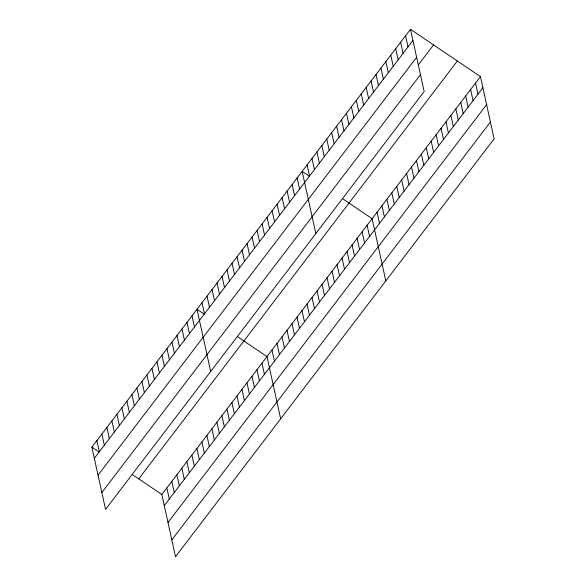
<?xml version="1.0" encoding="UTF-8"?>
<svg xmlns="http://www.w3.org/2000/svg" width="586" height="586" viewBox="0 0 586 586"><rect width="100%" height="100%" fill="white"/><g stroke="black" fill="none" stroke-linecap="round" stroke-linejoin="round"><path stroke-width="0.88" d="M410.478 29.3L424.161 91.519L105.553 509.388L91.87 447.169L410.478 29.3L480.447 76.612L494.13 138.831L175.522 556.7L161.839 494.481L132.802 474.85M94.324 458.311L412.932 40.441M98.03 475.165L416.639 57.296M418.8 64.284L433.567 44.91M101.847 492.533L420.455 74.664M138.75 478.872L457.358 61.003M161.839 494.481L480.447 76.612M164.292 505.623L482.901 87.754M167.999 522.478L486.607 104.608M171.815 539.845L490.423 121.976M309.371 176.254L302.156 171.376L315.832 233.594M343.088 199.05L372.125 218.688L385.8 280.906M204.228 314.155L197.013 309.276L210.689 371.495M237.945 336.95L266.982 356.581L280.657 418.8M91.87 447.169L99.085 452.048M475.524 83.073L477.978 94.214M470.602 89.526L473.048 100.667M465.68 95.987L468.126 107.128M460.75 102.447L463.204 113.589M455.827 108.901L458.281 120.042M450.905 115.361L453.352 126.503M445.983 121.815L448.429 132.956M441.06 128.275L443.507 139.417M436.13 134.736L438.584 145.877M431.208 141.189L433.662 152.331M405.556 35.761L408.002 46.902M426.286 147.65L428.732 158.791M400.634 42.214L403.08 53.355M421.363 154.111L423.81 165.252M395.711 48.675L398.158 59.816M416.441 160.564L418.887 171.705M390.781 55.135L393.235 66.277M411.511 167.025L413.965 178.166M385.859 61.589L388.313 72.73M406.589 173.485L409.043 184.627M380.937 68.049L383.383 79.191M401.666 179.939L404.113 191.08M376.014 74.503L378.461 85.644M396.744 186.399L399.191 197.541M371.092 80.963L373.538 92.105M391.822 192.853L394.268 203.994M366.162 87.424L368.616 98.565M386.892 199.313L389.346 210.455M361.24 93.877L363.694 105.019M381.969 205.774L384.423 216.915M356.317 100.338L358.764 111.479M377.047 212.227L379.494 223.369M351.395 106.799L353.841 117.94M346.465 113.252L348.919 124.393M367.114 225.251L369.568 236.392M341.543 119.712L343.997 130.854M362.111 231.822L364.558 242.963M336.62 126.173L339.067 137.314M357.101 238.385L359.555 249.526M331.698 132.626L334.145 143.768M352.098 244.955L354.545 256.097M326.776 139.087L329.222 150.228M347.088 251.519L349.542 262.66M321.846 145.54L324.3 156.682M342.085 258.089L344.531 269.23M316.923 152.001L319.377 163.142M337.075 264.652L339.528 275.794M312.001 158.462L314.448 169.603M332.072 271.223L334.518 282.364M307.079 164.915L309.525 176.056M327.061 277.786L329.508 288.927M322.058 284.356L324.505 295.498M297.146 177.939L299.593 189.08M317.048 290.92L319.495 302.061M292.143 184.509L294.59 195.651M312.045 297.483L314.492 308.624M287.133 191.073L289.579 202.214M307.035 304.053L309.481 315.195M282.13 197.643L284.576 208.784M302.032 310.617L304.478 321.758M277.119 204.206L279.566 215.348M297.021 317.187L299.468 328.328M272.109 210.777L274.563 221.918M292.018 323.75L294.465 334.892M267.106 217.34L269.553 228.481M287.008 330.321L289.455 341.462M262.096 223.911L264.55 235.052M281.998 336.884L284.452 348.025M257.093 230.474L259.539 241.615M276.995 343.455L279.441 354.596M252.083 237.044L254.536 248.186M271.985 350.018L274.438 361.159M247.08 243.608L249.526 254.749M242.069 250.171L244.523 261.312M261.971 363.152L264.425 374.293M237.066 256.741L239.513 267.883M256.968 369.715L259.415 380.856M232.056 263.304L234.51 274.446M251.958 376.285L254.412 387.427M227.053 269.875L229.5 281.016M246.955 382.848L249.402 393.99M222.043 276.438L224.497 287.58M241.945 389.419L244.399 400.56M217.04 283.009L219.486 294.15M236.942 395.982L239.388 407.123M212.029 289.572L214.483 300.713M231.931 402.553L234.385 413.694M207.026 296.142L209.473 307.284M226.929 409.116L229.375 420.257M202.016 302.706L204.47 313.847M221.918 415.686L224.372 426.828M216.915 422.25L219.362 433.391M192.003 315.839L194.457 326.981M211.905 428.813L214.359 439.961M187 322.403L189.446 333.544M206.902 435.383L209.349 446.525M181.99 328.973L184.444 340.114M201.892 441.947L204.346 453.088M176.987 335.536L179.433 346.678M196.889 448.517L199.335 459.658M171.976 342.107L174.43 353.248M191.878 455.08L194.332 466.222M166.973 348.67L169.42 359.811M186.875 461.651L189.322 472.792M161.963 355.241L164.417 366.382M181.865 468.214L184.319 479.355M156.96 361.804L159.407 372.945M176.862 474.785L179.309 485.926M151.95 368.374L154.404 379.516M171.852 481.348L174.306 492.489M146.947 374.937L149.393 386.079M166.849 487.918L169.295 499.06M141.937 381.508L144.39 392.649M136.934 388.071L139.38 399.213M131.923 394.634L134.377 405.776M126.92 401.205L129.367 412.346M121.91 407.768L124.364 418.909M116.907 414.339L119.354 425.48M111.897 420.902L114.351 432.043M106.894 427.472L109.34 438.614M101.883 434.036L104.337 445.177M96.88 440.606L99.327 451.747"/></g></svg>
